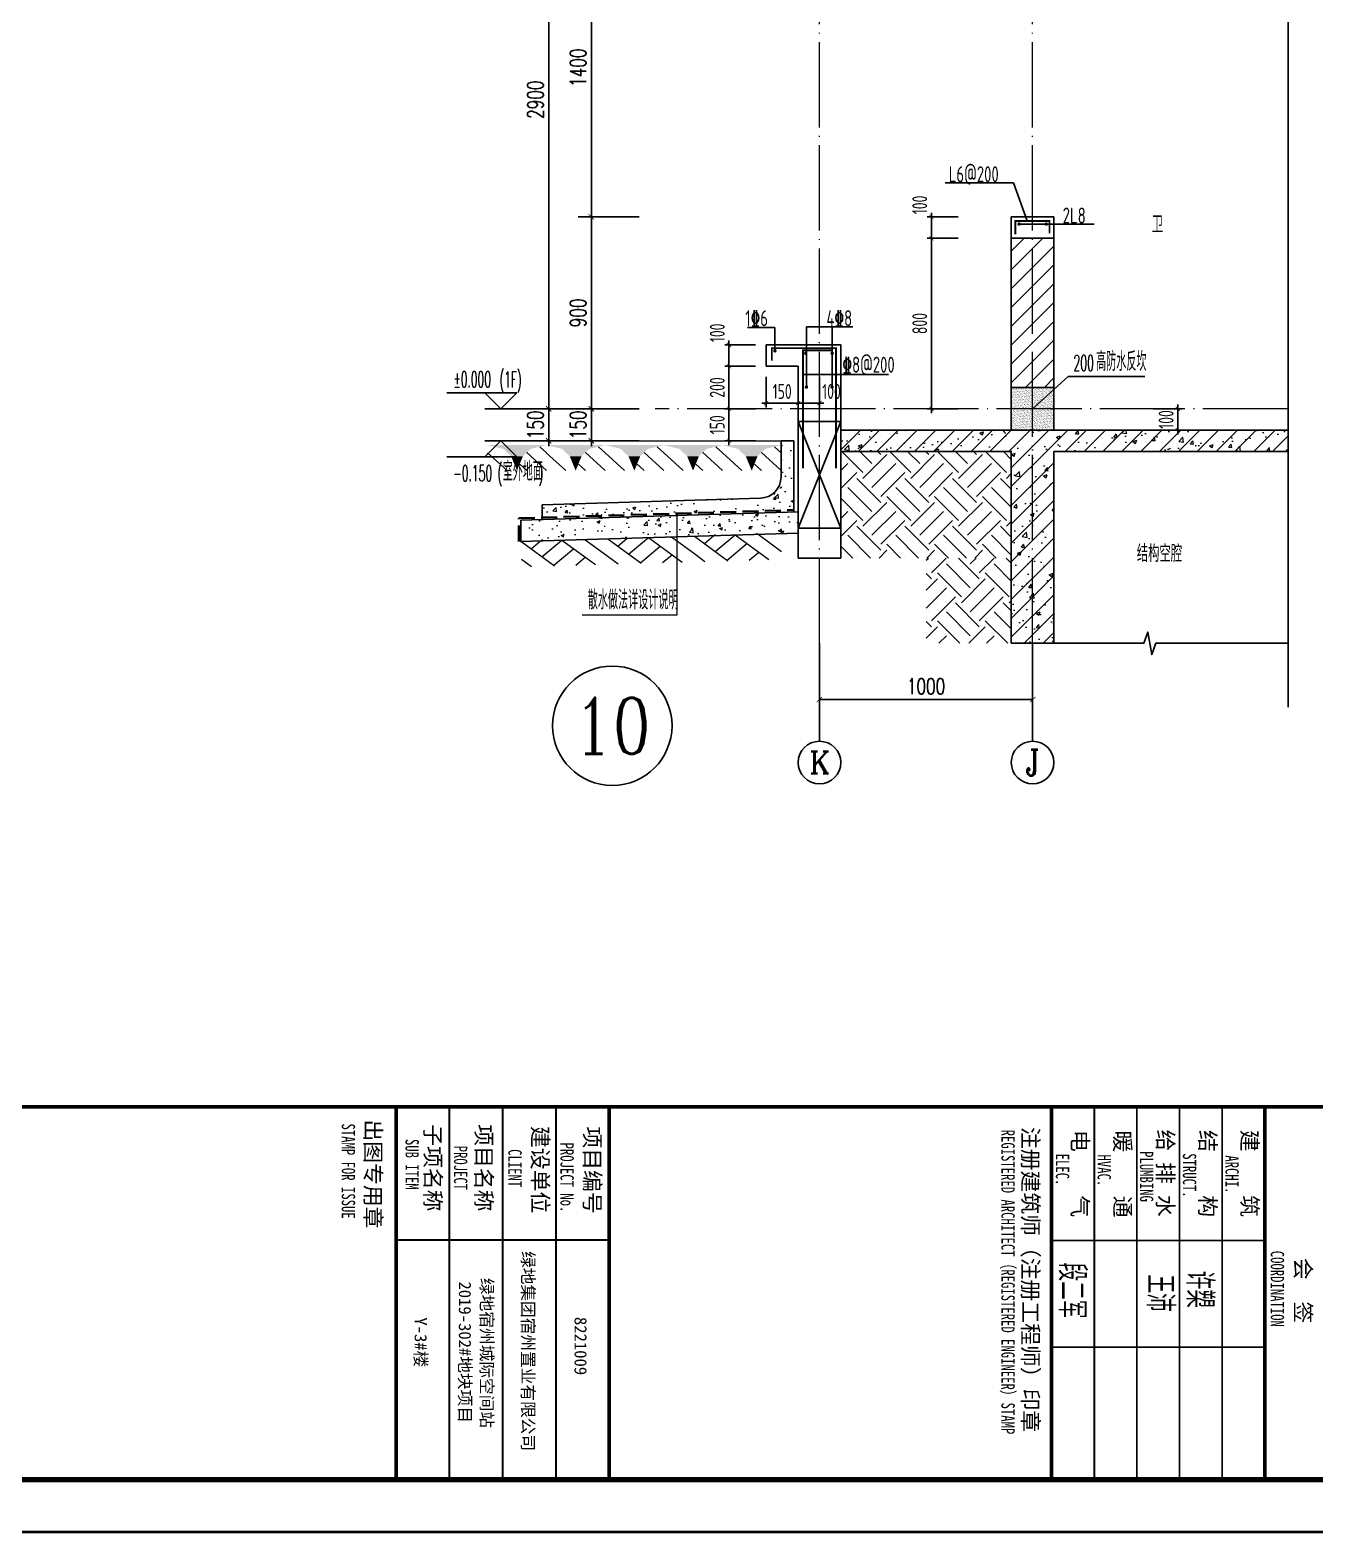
# Model space of a CAD drawing. Extents: x -668857 to 143095, y -247466 to 228182.
# Drawn here: x 88043 to 94071, y 147310 to 154360 of the extents above; entities that cross this region are included whole.
import ezdxf
from ezdxf.enums import TextEntityAlignment as Align

# ---------------------------------------------------------------- set-up
doc = ezdxf.new("R2010")
doc.units = 0
doc.header["$LTSCALE"] = 1000
doc.linetypes.add('DASH', pattern=[0.35, 0.25, -0.1])
doc.linetypes.add('DOTE', pattern=[2.42, 2, -0.2, 0.02, -0.2])
doc.layers.get('0').update_dxf_attribs({"linetype": 'CONTINUOUS'})
doc.layers.get('DEFPOINTS').update_dxf_attribs({"linetype": 'CONTINUOUS'})
for name, color, linetype in [('A-AXIS_TEXT', 7, 'CONTINUOUS'), ('AXIS', 3, 'CONTINUOUS'), ('COLUMN', 4, 'CONTINUOUS'), ('DIM', 2, 'CONTINUOUS'), ('DIM_ELEV', 3, 'CONTINUOUS'), ('DIM_IDEN', 67, 'CONTINUOUS'), ('DIM_SYMB', 3, 'CONTINUOUS'), ('PUB_DIM', 3, 'CONTINUOUS'), ('PUB_TEXT', 2, 'CONTINUOUS'), ('REIN', 6, 'CONTINUOUS'), ('S-大样-砼线', 7, 'CONTINUOUS'), ('S-引出线', 40, 'CONTINUOUS'), ('TEXT', 2, 'CONTINUOUS'), ('WALL', 5, 'CONTINUOUS'), ('yichutu', 7, 'CONTINUOUS'), ('图签文字', 4, 'CONTINUOUS'), ('立面-看线', 251, 'CONTINUOUS')]:
    doc.layers.add(name, color=color, linetype=linetype)
for name, color, linetype, lineweight in [('AXIS_TEXT', 7, 'CONTINUOUS', 20), ('DOTE', 19, 'DOTE', 9), ('PUB_HATCH', 8, 'CONTINUOUS', 9), ('图框', 9, 'CONTINUOUS', 18), ('图签', 147, 'CONTINUOUS', 18), ('填充', 251, 'CONTINUOUS', 5), ('平面-排水沟', 86, 'CONTINUOUS', 15), ('立面-中轮廓线', 30, 'CONTINUOUS', 35), ('粉刷', 251, 'CONTINUOUS', 9)]:
    doc.layers.add(name, color=color, linetype=linetype, lineweight=lineweight)
doc.styles.add('_TCH_AXIS', font='COMPLEX', dxfattribs={"bigfont": 'GBCBIG'})
doc.styles.add('_TCH_DIM', font='SIMPLEX.shx', dxfattribs={"width": 0.7, "bigfont": 'GBCBIG.shx'})
doc.styles.add('_TCH_DIM_T3', font='SIMPLEX', dxfattribs={"width": 0.705882, "bigfont": 'GBCBIG'})
doc.styles.add('COMPLEX', font='COMPLEX')
doc.styles.add('DIM_FONT_T3', font='SIMPLEX', dxfattribs={"width": 0.705882, "bigfont": 'GBCBIG'})
doc.styles.add('TSSD_DIMENSION', font='Tssdeng.shx', dxfattribs={"width": 0.7, "bigfont": 'tssdchn.shx'})
doc.styles.add('TSSD_REIN', font='tssdeng.shx', dxfattribs={"width": 0.7, "height": 300, "bigfont": 'tssdchn.shx'})
doc.styles.add('w', font='tssdeng.shx', dxfattribs={"width": 0.8, "bigfont": 'tssdchn.shx'})
doc.styles.add('宋体', font='', dxfattribs={"height": 50})
doc.styles.add('建筑图签-1', font='simhei.ttf', dxfattribs={"width": 0.7})
doc.styles.add('建筑图签-2', font='TXT.shx', dxfattribs={"width": 0.5, "bigfont": 'HZTXT.shx'})
doc.styles.get('宋体').set_extended_font_data('SimSun')
doc.dimstyles.new('_TCH_ARCH&&25', dxfattribs={"dimtxt": 74.375, "dimasz": 25, "dimexe": 62.5, "dimexo": 75, "dimgap": 25, "dimtad": 1, "dimdec": 0, "dimzin": 0, "dimdsep": 46, "dimtxsty": '_TCH_DIM_T3', "dimblk": 'ARCHTICK', "dimcen": 0.09, "dimclrt": 7, "dimazin": 0, "dimtfac": 1, "dimtdec": 0, "dimtix": 1, "dimtmove": 2, "dimatfit": 3, "dimldrblk": 'ARCHTICK', "dimfxl": 0, "dimtolj": 1, "dimtzin": 0, "dimarcsym": 0})
doc.dimstyles.new('TSSD_20_20', dxfattribs={"dimtxt": 60, "dimasz": 20, "dimexe": 20, "dimexo": 50, "dimgap": 20, "dimtad": 1, "dimdec": 0, "dimzin": 0, "dimdsep": 46, "dimtxsty": 'TSSD_DIMENSION', "dimblk": 'ARCHTICK', "dimblk1": 'ARCHTICK', "dimblk2": 'ARCHTICK', "dimcen": 0, "dimdle": 20, "dimclrt": 7, "dimadec": 0, "dimazin": 0, "dimtfac": 1, "dimtdec": 0, "dimtix": 1, "dimtmove": 2, "dimatfit": 3, "dimfxl": 0, "dimtolj": 1, "dimtzin": 0, "dimarcsym": 0})
pattern_1 = [(50, (28072.99, 249033.25), (143.452037, -12.550427), [15, -165]), (355, (28072.99, 249033.25), (-27.750267, 150.438427), [12, -132]), (100.4514, (28084.94, 249032.2), (115.701876, 137.88791), [12.74804, -140.22842]), (46.1842, (28072.99, 249073.25), (213.44821, -33.1038), [22.5, -247.5]), (96.6356, (28090.77, 249070.5), (186.93254, 194.82357), [19.12206, -210.3426]), (351.1842, (28072.99, 249073.25), (186.93239, 194.82372), [18, -198]), (21, (28092.99, 249063.25), (119.38141, -80.52378), [15, -165]), (326, (28092.99, 249063.25), (48.663066, 145.03001), [12, -132]), (71.4514, (28102.93, 249056.54), (168.044526, 64.5061), [12.74804, -140.22842]), (37.5, (28072.986, 249033.25), (2.431971, 66.578771), [0, -130.4, 0, -134, 0, -132.5]), (7.5, (28072.986, 249033.25), (52.613907, 78.882342), [0, -76.4, 0, -127.4, 0, -50.5]), (327.5, (28028.386, 249033.25), (106.764487, -4.510974), [0, -50, 0, -156, 0, -207]), (317.5, (28008.39, 249033.25), (116.637234, 20.020996), [0, -65, 0, -103.6, 0, -147])]
pattern_2 = [(45, (-956095.346, 321026.26), (-44.194174, 44.194174), []), (50, (-956095.35, 321026.26), (179.315046, -15.688034), [18.75, -206.25]), (355, (-956095.35, 321026.26), (-34.687833, 188.048033), [15, -165]), (100.4514, (-956080.4, 321024.95), (144.627345, 172.359886), [15.935047, -175.285528]), (46.1842, (-956095.35, 321076.26), (266.81026, -41.379754), [28.125, -309.375]), (96.6356, (-956073.1, 321072.8), (233.665676, 243.52947), [23.90257, -262.92825]), (351.1842, (-956095.35, 321076.26), (233.665486, 243.52965), [22.5, -247.5]), (21, (-956070.35, 321063.76), (149.226763, -100.654723), [18.75, -206.25]), (326, (-956070.35, 321063.76), (60.828833, 181.28751), [15, -165]), (71.4514, (-956057.91, 321055.37), (210.055657, 80.632624), [15.935047, -175.285528]), (37.5, (-956095.346, 321026.26), (3.039964, 83.2234635), [0, -163, 0, -167.5, 0, -165.625]), (7.5, (-956095.35, 321026.26), (65.767384, 98.602928), [0, -95.5, 0, -159.25, 0, -63.125]), (327.5, (-956151.096, 321026.26), (133.455609, -5.638718), [0, -62.5, 0, -195, 0, -258.75]), (317.5, (-956176.1, 321026.26), (145.796542, 25.026246), [0, -81.25, 0, -129.5, 0, -183.75])]

# ---------------------------------------------------------------- blocks, each defined once
blk = doc.blocks.new('GFDDDDRG')
at = {"layer": '图框'}
blk.add_lwpolyline([(923310, -107437), (923310, -159999), (893610, -159999), (893610, -107437)], close=True, dxfattribs=at)
blk.add_lwpolyline([(923310, -107437), (923310, -159999), (893610, -159999), (893610, -107437)], close=True, dxfattribs=at)
at = {"layer": '图框', "const_width": 50}
blk.add_lwpolyline([(894110, -159499), (922810, -159499), (922810, -108687), (894110, -108687)], close=True, dxfattribs=at)
at = {"layer": '图框'}
for points, const_width in [([(894110, -156002), (922810, -156002)], 35), ([(909660, -159502), (909660, -156002)], 35), ([(910160, -156002), (910160, -159502)], 17.5), ([(910660, -156002), (910660, -159502)], 17.5), ([(911160, -156002), (911160, -159502)], 17.5), ([(911660, -156002), (911660, -159502)], 35), ([(911660, -156002), (911660, -159502)], 35), ([(915810, -156006), (915810, -159506)], 35), ([(916210, -156006), (916210, -159506)], 17.5), ([(916610, -156006), (916610, -159506)], 17.5), ([(917010, -156006), (917010, -159506)], 17.5), ([(917410, -156006), (917410, -159506)], 17.5), ([(917810, -156006), (917810, -159506)], 35), ([(917810, -156006), (917810, -159506)], 35), ([(909660, -157252), (911660, -157252)], 17.5), ([(917810, -157256), (915810, -157256)], 17.5), ([(917810, -158256), (915810, -158256)], 17.5)]:
    blk.add_lwpolyline(points, dxfattribs=dict(at, const_width=const_width))
at = {"layer": '图框', "style": '建筑图签-1', "width": 0.7}
for s, p in [('STAMP FOR ISSUE', (909150, -156158)), ('REGISTERED ARCHITECT（REGISTERED ENGINEER）STAMP', (915339, -156216)), ('SUB ITEM', (909748, -156303)), ('PROJECT No.', (911202, -156337, -899)), ('PROJECT', (910203, -156366)), ('CLIENT', (910713, -156399)), ('ELEC.', (915850, -156441)), ('HVAC.', (916242, -156449)), ('PLUMBING', (916639, -156417)), ('STRUCT.', (917042, -156437)), ('ARCHI.', (917441, -156457)), ('COORDINATION', (917866, -157352))]:
    blk.add_text(s, height=125, rotation=270, dxfattribs=at).set_placement(p)
at = {"layer": '图签', "color": 2, "style": '宋体'}
for s, height, p in [('绿地集团宿州置业有限公司', 114.67, (910841, -157355)), ('绿地宿州城际空间站', 114.7, (910454, -157607)), ('2019-302#地块项目', 114.67, (910249, -157640)), ('Y-3#楼', 114.7, (909834, -157977)), ('8221009', 114.7, (911334, -157973))]:
    blk.add_text(s, height=height, rotation=270, dxfattribs=at).set_placement(p)
at = {"layer": '图签文字', "color": 7, "style": '建筑图签-1'}
for s, p in [('出图专用章', (909369, -156120)), ('子项名称', (909930, -156165)), ('项目名称', (910408, -156165)), ('建设单位', (910937, -156182)), ('项目编号', (911426, -156186)), ('注册建筑师（注册工程师）印章', (915537, -156190)), ('给 排 水', (916802, -156214)), ('结    构', (917199, -156219)), ('建    筑', (917593, -156217)), ('电    气', (916001, -156219)), ('暖    通', (916401, -156224)), ('会  签', (918094, -157419))]:
    blk.add_text(s, height=150, rotation=270, dxfattribs=at).set_placement(p)
at = {"layer": '图签文字', "color": 1, "style": '建筑图签-2', "width": 0.7}
for s, p in [('段二军', (915876, -157462)), ('王沛', (916703, -157575)), ('许槊', (917074, -157539))]:
    blk.add_text(s, height=250, rotation=270, dxfattribs=at).set_placement(p)
blk = doc.blocks.new('yct-1051-594-26275-14850-25-1002.0')
at = {"layer": 'yichutu', "color": 7}
blk.add_lwpolyline([(0, 0), (0, 14850), (26275, 14850), (26275, 0)], close=True, dxfattribs=at)
blk = doc.blocks.new('$LINEPAT$素土夯实')
at = {"color": 0}
for p, q in [((0, -210), (210, 0)), ((120, -300), (420, 0)), ((420, 0), (608, -188)), ((495, -300), (795, 0)), ((615, 0), (705, -90)), ((315, -105), (502, -293)), ((210, -210), (300, -300)), ((705, -300), (795, -210))]:
    blk.add_line(p, q, dxfattribs=at)
blk = doc.blocks.new('$LinePat$自然土壤')
at = {"color": 0}
for p, q in [((0, -90), (71, -19)), ((0, -300), (211, -89)), ((420, -300), (630, -90)), ((210, -300), (286, -224))]:
    blk.add_line(p, q, dxfattribs=at)
for points in [[(0, 0), (630, 0), (168, -45), (462, -45)], [(168, -45), (462, -45), (252, -132), (378, -132)], [(252, -132), (378, -132), (315, -300)]]:
    blk.add_solid(points, dxfattribs=at)
blk = doc.blocks.new('sanshui')
at = {"layer": '粉刷'}
h = blk.add_hatch(dxfattribs=at)
h.set_pattern_fill('混凝土', color=256, scale=20)
h.set_pattern_definition(pattern_1)
edge = h.paths.add_edge_path()
edge.add_line((346317.8, 427329.6), (346257.8, 427329.6))
edge.add_line((346257.8, 427329.6), (346257.8, 427160.3))
edge.add_arc((346157.8, 427160.3), 100, 271.71836, 360, ccw=False)
edge.add_line((346160.8, 427060.3), (345137.8, 427029.6))
edge.add_line((345137.8, 427029.6), (345137.8, 426969.6))
edge.add_line((345137.8, 426969.6), (346317.8, 427005))
edge.add_line((346317.8, 427005), (346317.8, 427329.6))
h = blk.add_hatch(dxfattribs=at)
h.set_pattern_fill('混凝土', color=256, scale=20)
h.set_pattern_definition(pattern_1)
h.paths.add_polyline_path([(346337.8, 426895.6), (346337.8, 426995.6), (345037.8, 426956.6), (345037.8, 426856.6)])
at = {"layer": 'COLUMN'}
for p, q in [((346257.8, 427329.6), (346317.8, 427329.6)), ((346257.8, 427160.3), (346257.8, 427329.6)), ((346317.8, 426995), (346317.8, 427329.6)), ((346160.8, 427060.3), (345137.8, 427029.6)), ((345137.8, 426959.6), (345137.8, 427029.6)), ((346338.1, 426995.6), (345037.8, 426956.6)), ((345037.8, 426856.6), (345037.8, 426956.6)), ((346338.1, 426895.6), (345037.8, 426856.6))]:
    blk.add_line(p, q, dxfattribs=at)
blk.add_arc((346157.8, 427160.3), 100, 271.71836, 0, dxfattribs=at)
at = {"layer": '立面-中轮廓线', "linetype": 'DASH', "ltscale": 0.3}
blk.add_lwpolyline([(345027.8, 426856.6), (345027.8, 426966.3), (346317.8, 427005)], dxfattribs=at)
at = {"layer": '粉刷'}
blk.add_line((344881.5, 427329.6), (346257.8, 427329.6), dxfattribs=at)
at = {"layer": '粉刷', "yscale": 0.4, "zscale": 0.4}
for name, p, xscale, rotation in [('$LinePat$自然土壤', (345156.8, 427309.6), -0.4369306507241237, 359.9999999999903), ('$LinePat$自然土壤', (345432, 427309.6), -0.4369306507241237, 359.9999999999903), ('$LinePat$自然土壤', (345707.3, 427309.6), -0.4369306507241237, 359.9999999999903), ('$LinePat$自然土壤', (345982.6, 427309.6), -0.4369306507241237, 359.9999999999903), ('$LinePat$自然土壤', (346257.8, 427309.6), -0.4369306507241237, 359.9999999999903), ('$LINEPAT$素土夯实', (345851.2, 426881), -0.5117605352322558, 1.718358001643932), ('$LINEPAT$素土夯实', (346257.8, 426893.2), -0.5117605352322558, 1.718358001643932), ('$LINEPAT$素土夯实', (345444.5, 426868.8), -0.5117605352322558, 1.718358001643932)]:
    blk.add_blockref(name, p, dxfattribs=dict(at, xscale=xscale, rotation=rotation))
blk = doc.blocks.new('_ArchTick')
at = {"color": 0, "linetype": 'ByBlock', "const_width": 0.15}
blk.add_lwpolyline([(-0.5, -0.5), (0.5, 0.5)], dxfattribs=at)
blk = doc.blocks.new('*D2515')
at = {"layer": 'DEFPOINTS', "color": 0}
for p in [(91496.3, 152783.2), (91646.3, 152783.2), (91646.3, 152609.5)]:
    blk.add_point(p, dxfattribs=at)
at = {"layer": 'DIM', "color": 0, "lineweight": -2}
for p, q in [((91496.3, 152733.2), (91496.3, 152589.5)), ((91646.3, 152733.2), (91646.3, 152589.5)), ((91476.3, 152609.5), (91666.3, 152609.5))]:
    blk.add_line(p, q, dxfattribs=at)
at = {"layer": 'DIM', "color": 0, "lineweight": -2, "xscale": 20, "yscale": 20, "zscale": 20, "rotation": 180}
blk.add_blockref('_ArchTick', (91496.3, 152609.5), dxfattribs=at)
at = {"layer": 'DIM', "color": 0, "lineweight": -2, "xscale": 20, "yscale": 20, "zscale": 20}
blk.add_blockref('_ArchTick', (91646.3, 152609.5), dxfattribs=at)
at = {"layer": 'DIM', "color": 7, "insert": (91571.3, 152664.5), "char_height": 70, "attachment_point": 5, "style": 'TSSD_DIMENSION'}
blk.add_mtext('\\A1;150', dxfattribs=at)
blk = doc.blocks.new('*D2516')
at = {"layer": 'DEFPOINTS', "color": 0}
for p in [(91646.3, 152783.2), (91746.3, 152783.2), (91746.3, 152609.5)]:
    blk.add_point(p, dxfattribs=at)
at = {"layer": 'DIM', "color": 0, "lineweight": -2}
for p, q in [((91646.3, 152733.2), (91646.3, 152589.5)), ((91746.3, 152733.2), (91746.3, 152589.5)), ((91626.3, 152609.5), (91766.3, 152609.5))]:
    blk.add_line(p, q, dxfattribs=at)
at = {"layer": 'DIM', "color": 0, "lineweight": -2, "xscale": 20, "yscale": 20, "zscale": 20, "rotation": 180}
blk.add_blockref('_ArchTick', (91646.3, 152609.5), dxfattribs=at)
at = {"layer": 'DIM', "color": 0, "lineweight": -2, "xscale": 20, "yscale": 20, "zscale": 20}
blk.add_blockref('_ArchTick', (91746.3, 152609.5), dxfattribs=at)
at = {"layer": 'DIM', "color": 7, "insert": (91802.7, 152664.5), "char_height": 70, "attachment_point": 5, "style": 'TSSD_DIMENSION'}
blk.add_mtext('\\A1;100', dxfattribs=at)
blk = doc.blocks.new('*D2517')
at = {"layer": 'DEFPOINTS', "color": 0}
for p in [(93261.5, 152583.2), (93427.4, 152583.2), (93261.5, 152483.2)]:
    blk.add_point(p, dxfattribs=at)
at = {"layer": 'DIM', "color": 0, "lineweight": -2}
for p, q in [((93311.5, 152583.2), (93447.4, 152583.2)), ((93427.4, 152583.2), (93427.4, 152603.2)), ((93427.4, 152483.2), (93427.4, 152583.2)), ((93311.5, 152483.2), (93447.4, 152483.2)), ((93427.4, 152483.2), (93427.4, 152463.2))]:
    blk.add_line(p, q, dxfattribs=at)
at = {"layer": 'DIM', "color": 0, "lineweight": -2, "xscale": 20, "yscale": 20, "zscale": 20}
for p, rotation in [((93427.4, 152583.2), 270), ((93427.4, 152483.2), 90)]:
    blk.add_blockref('_ArchTick', p, dxfattribs=dict(at, rotation=rotation))
at = {"layer": 'DIM', "color": 7, "insert": (93372.4, 152533.2), "char_height": 70, "attachment_point": 5, "rotation": 90, "style": 'TSSD_DIMENSION'}
blk.add_mtext('\\A1;100', dxfattribs=at)
blk = doc.blocks.new('*D2518')
at = {"layer": 'DEFPOINTS', "color": 0}
for p in [(91321.7, 152883.2), (91496.3, 152883.2), (91496.3, 152783.2)]:
    blk.add_point(p, dxfattribs=at)
at = {"layer": 'DIM', "color": 0, "lineweight": -2}
for p, q in [((91446.3, 152883.2), (91301.7, 152883.2)), ((91321.7, 152763.2), (91321.7, 152903.2)), ((91446.3, 152783.2), (91301.7, 152783.2))]:
    blk.add_line(p, q, dxfattribs=at)
at = {"layer": 'DIM', "color": 0, "lineweight": -2, "xscale": 20, "yscale": 20, "zscale": 20}
for p, rotation in [((91321.7, 152883.2), 90), ((91321.7, 152783.2), 270)]:
    blk.add_blockref('_ArchTick', p, dxfattribs=dict(at, rotation=rotation))
at = {"layer": 'DIM', "color": 7, "insert": (91266.7, 152939.7), "char_height": 70, "attachment_point": 5, "rotation": 90, "style": 'TSSD_DIMENSION'}
blk.add_mtext('\\A1;100', dxfattribs=at)
blk = doc.blocks.new('*D2519')
at = {"layer": 'DEFPOINTS', "color": 0}
for p in [(91321.7, 152783.2), (91496.3, 152783.2), (91496.3, 152583.2)]:
    blk.add_point(p, dxfattribs=at)
at = {"layer": 'DIM', "color": 0, "lineweight": -2}
for p, q in [((91446.3, 152783.2), (91301.7, 152783.2)), ((91321.7, 152563.2), (91321.7, 152803.2)), ((91446.3, 152583.2), (91301.7, 152583.2))]:
    blk.add_line(p, q, dxfattribs=at)
at = {"layer": 'DIM', "color": 0, "lineweight": -2, "xscale": 20, "yscale": 20, "zscale": 20}
for p, rotation in [((91321.7, 152783.2), 90), ((91321.7, 152583.2), 270)]:
    blk.add_blockref('_ArchTick', p, dxfattribs=dict(at, rotation=rotation))
at = {"layer": 'DIM', "color": 7, "insert": (91266.7, 152683.2), "char_height": 70, "attachment_point": 5, "rotation": 90, "style": 'TSSD_DIMENSION'}
blk.add_mtext('\\A1;200', dxfattribs=at)
blk = doc.blocks.new('*D2520')
at = {"layer": 'DEFPOINTS', "color": 0}
for p in [(91321.7, 152583.2), (91496.3, 152583.2), (91496.3, 152433.2)]:
    blk.add_point(p, dxfattribs=at)
at = {"layer": 'DIM', "color": 0, "lineweight": -2}
for p, q in [((91446.3, 152583.2), (91301.7, 152583.2)), ((91321.7, 152413.2), (91321.7, 152603.2)), ((91446.3, 152433.2), (91301.7, 152433.2))]:
    blk.add_line(p, q, dxfattribs=at)
at = {"layer": 'DIM', "color": 0, "lineweight": -2, "xscale": 20, "yscale": 20, "zscale": 20}
for p, rotation in [((91321.7, 152583.2), 90), ((91321.7, 152433.2), 270)]:
    blk.add_blockref('_ArchTick', p, dxfattribs=dict(at, rotation=rotation))
at = {"layer": 'DIM', "color": 7, "insert": (91266.7, 152508.2), "char_height": 70, "attachment_point": 5, "rotation": 90, "style": 'TSSD_DIMENSION'}
blk.add_mtext('\\A1;150', dxfattribs=at)
blk = doc.blocks.new('*D2531')
at = {"layer": 'AXIS', "color": 0, "lineweight": -2}
for p, q in [((91746.3, 151408.2), (91746.3, 151156.7)), ((92746.3, 151408.2), (92746.3, 151156.7)), ((91746.3, 151219.2), (92746.3, 151219.2))]:
    blk.add_line(p, q, dxfattribs=at)
at = {"layer": 'DEFPOINTS', "color": 0}
for p in [(91746.3, 151483.2), (92746.3, 151483.2), (92746.3, 151219.2)]:
    blk.add_point(p, dxfattribs=at)
at = {"layer": 'AXIS', "color": 0, "lineweight": -2, "xscale": 25, "yscale": 25, "zscale": 25, "rotation": 180}
blk.add_blockref('_ArchTick', (91746.3, 151219.2), dxfattribs=at)
at = {"layer": 'AXIS', "color": 0, "lineweight": -2, "xscale": 25, "yscale": 25, "zscale": 25}
blk.add_blockref('_ArchTick', (92746.3, 151219.2), dxfattribs=at)
at = {"layer": 'AXIS', "color": 7, "insert": (92246.3, 151281.4), "char_height": 74.38, "attachment_point": 5, "style": '_TCH_DIM_T3'}
blk.add_mtext('\\A1;1000', dxfattribs=at)
blk = doc.blocks.new('*D2544')
at = {"layer": 'DEFPOINTS', "color": 0}
for p in [(90676.1, 152583.2), (90976.1, 152583.2), (90976.1, 152432.8)]:
    blk.add_point(p, dxfattribs=at)
at = {"layer": 'PUB_DIM', "color": 0, "lineweight": -2}
for p, q in [((90901.1, 152583.2), (90613.6, 152583.2)), ((90676.1, 152583.2), (90676.1, 152608.2)), ((90676.1, 152432.8), (90676.1, 152583.2)), ((90901.1, 152432.8), (90613.6, 152432.8)), ((90676.1, 152432.8), (90676.1, 152407.8))]:
    blk.add_line(p, q, dxfattribs=at)
at = {"layer": 'PUB_DIM', "color": 0, "lineweight": -2, "xscale": 25, "yscale": 25, "zscale": 25}
for p, rotation in [((90676.1, 152583.2), 270), ((90676.1, 152432.8), 90)]:
    blk.add_blockref('_ArchTick', p, dxfattribs=dict(at, rotation=rotation))
at = {"layer": 'PUB_DIM', "color": 7, "insert": (90613.9, 152508), "char_height": 74.38, "attachment_point": 5, "rotation": 90, "style": '_TCH_DIM_T3'}
blk.add_mtext('\\A1;150', dxfattribs=at)
blk = doc.blocks.new('*D2545')
at = {"layer": 'DEFPOINTS', "color": 0}
for p in [(90676.1, 153483.2), (90976.1, 153483.2), (90976.1, 152583.2)]:
    blk.add_point(p, dxfattribs=at)
at = {"layer": 'PUB_DIM', "color": 0, "lineweight": -2}
for p, q in [((90901.1, 153483.2), (90613.6, 153483.2)), ((90676.1, 152583.2), (90676.1, 153483.2)), ((90901.1, 152583.2), (90613.6, 152583.2))]:
    blk.add_line(p, q, dxfattribs=at)
at = {"layer": 'PUB_DIM', "color": 0, "lineweight": -2, "xscale": 25, "yscale": 25, "zscale": 25}
for p, rotation in [((90676.1, 153483.2), 90), ((90676.1, 152583.2), 270)]:
    blk.add_blockref('_ArchTick', p, dxfattribs=dict(at, rotation=rotation))
at = {"layer": 'PUB_DIM', "color": 7, "insert": (90613.9, 153033.2), "char_height": 74.38, "attachment_point": 5, "rotation": 90, "style": '_TCH_DIM_T3'}
blk.add_mtext('\\A1;900', dxfattribs=at)
blk = doc.blocks.new('*D2546')
at = {"layer": 'DEFPOINTS', "color": 0}
for p in [(90676.1, 154883.2), (90976.1, 154883.2), (90976.1, 153483.2)]:
    blk.add_point(p, dxfattribs=at)
at = {"layer": 'PUB_DIM', "color": 0, "lineweight": -2}
for p, q in [((90901.1, 154883.2), (90613.6, 154883.2)), ((90676.1, 153483.2), (90676.1, 154883.2)), ((90901.1, 153483.2), (90613.6, 153483.2))]:
    blk.add_line(p, q, dxfattribs=at)
at = {"layer": 'PUB_DIM', "color": 0, "lineweight": -2, "xscale": 25, "yscale": 25, "zscale": 25}
for p, rotation in [((90676.1, 154883.2), 90), ((90676.1, 153483.2), 270)]:
    blk.add_blockref('_ArchTick', p, dxfattribs=dict(at, rotation=rotation))
at = {"layer": 'PUB_DIM', "color": 7, "insert": (90613.9, 154183.2), "char_height": 74.38, "attachment_point": 5, "rotation": 90, "style": '_TCH_DIM_T3'}
blk.add_mtext('\\A1;1400', dxfattribs=at)
blk = doc.blocks.new('*D2561')
at = {"layer": 'DEFPOINTS', "color": 0}
for p in [(90476.1, 152583.2), (90976.1, 152583.2), (90976.1, 152432.8)]:
    blk.add_point(p, dxfattribs=at)
at = {"layer": 'PUB_DIM', "color": 0, "lineweight": -2}
for p, q in [((90901.1, 152583.2), (90413.6, 152583.2)), ((90476.1, 152583.2), (90476.1, 152608.2)), ((90476.1, 152432.8), (90476.1, 152583.2)), ((90901.1, 152432.8), (90413.6, 152432.8)), ((90476.1, 152432.8), (90476.1, 152407.8))]:
    blk.add_line(p, q, dxfattribs=at)
at = {"layer": 'PUB_DIM', "color": 0, "lineweight": -2, "xscale": 25, "yscale": 25, "zscale": 25}
for p, rotation in [((90476.1, 152583.2), 270), ((90476.1, 152432.8), 90)]:
    blk.add_blockref('_ArchTick', p, dxfattribs=dict(at, rotation=rotation))
at = {"layer": 'PUB_DIM', "color": 7, "insert": (90413.9, 152508), "char_height": 74.38, "attachment_point": 5, "rotation": 90, "style": '_TCH_DIM_T3'}
blk.add_mtext('\\A1;150', dxfattribs=at)
blk = doc.blocks.new('*D2562')
at = {"layer": 'DEFPOINTS', "color": 0}
for p in [(90476.1, 155483.2), (90976.1, 155483.2), (90976.1, 152583.2)]:
    blk.add_point(p, dxfattribs=at)
at = {"layer": 'PUB_DIM', "color": 0, "lineweight": -2}
for p, q in [((90901.1, 155483.2), (90413.6, 155483.2)), ((90476.1, 152583.2), (90476.1, 155483.2)), ((90901.1, 152583.2), (90413.6, 152583.2))]:
    blk.add_line(p, q, dxfattribs=at)
at = {"layer": 'PUB_DIM', "color": 0, "lineweight": -2, "xscale": 25, "yscale": 25, "zscale": 25}
for p, rotation in [((90476.1, 155483.2), 90), ((90476.1, 152583.2), 270)]:
    blk.add_blockref('_ArchTick', p, dxfattribs=dict(at, rotation=rotation))
at = {"layer": 'PUB_DIM', "color": 7, "insert": (90413.9, 154033.2), "char_height": 74.38, "attachment_point": 5, "rotation": 90, "style": '_TCH_DIM_T3'}
blk.add_mtext('\\A1;2900', dxfattribs=at)
blk = doc.blocks.new('_AXISO')
blk.add_circle((0, 0), 0.5)
at = {"layer": 'A-AXIS_TEXT', "style": 'COMPLEX', "width": 1.041667}
blk.add_attdef('A', text='', height=0.56, dxfattribs=at).set_placement((-0.25, -0.28), (0.25, -0.28), align=Align.FIT)
blk = doc.blocks.new('20210809.02282059')
at = {"layer": 'REIN', "const_width": 9}
blk.add_lwpolyline([(87484.2, 66580.9), (87484.2, 66644.7), (87644.1, 66644.7), (87644.1, 66586.8)], dxfattribs=at)
at = {"layer": 'REIN', "const_width": 8}
for points in [[(87497.7, 66629.7, 1), (87505.7, 66629.7, 1)], [(87625.1, 66629.7, 1), (87633.1, 66629.7, 1)]]:
    blk.add_lwpolyline(points, format="xyb", close=True, dxfattribs=at)
at = {"layer": 'S-引出线'}
for p, q in [((87474.6, 66823.8), (87154.5, 66823.8)), ((87538.8, 66644.7), (87474.6, 66823.8)), ((87501.7, 66629.7), (87853.3, 66629.7))]:
    blk.add_line(p, q, dxfattribs=at)
at = {"layer": 'TEXT', "style": 'w', "width": 0.7}
for s, p in [('L6@200', (87171.5, 66825.9)), ('2L8', (87706.2, 66632.1))]:
    blk.add_text(s, height=75, rotation=0, dxfattribs=at).set_placement(p)
blk = doc.blocks.new('20210809.03324977')
at = {"layer": 'REIN', "const_width": 9}
for points in [[(87270.7, 67392.1), (87270.7, 67450.3), (87571.9, 67450.3), (87571.9, 66887.1)], [(87558.2, 67440), (87416.6, 67440), (87416.6, 66887.1)]]:
    blk.add_lwpolyline(points, dxfattribs=at)
at = {"layer": 'REIN', "const_width": 8}
for points in [[(87281.2, 67438, 1), (87289.2, 67438, 1)], [(87425.9, 67426.1, 1), (87433.9, 67426.1, 1)], [(87549.7, 67426.1, 1), (87557.7, 67426.1, 1)], [(87429.2, 67267.8, 1), (87437.2, 67267.8, 1)], [(87549.7, 67267.8, 1), (87557.7, 67267.8, 1)]]:
    blk.add_lwpolyline(points, format="xyb", close=True, dxfattribs=at)
at = {"layer": 'S-大样-砼线'}
for p, q in [((87394.3, 67105.9), (87594.3, 66605.9)), ((87594.3, 67105.9), (87394.3, 66605.9))]:
    blk.add_line(p, q, dxfattribs=at)
blk.add_lwpolyline([(87594.3, 67105.9), (87394.3, 67105.9), (87394.3, 66605.9), (87594.3, 66605.9)], close=True, dxfattribs=at)
at = {"layer": 'S-引出线'}
for p, q in [((87285.2, 67547.7), (87157.3, 67547.7)), ((87285.2, 67438), (87285.2, 67547.7)), ((87433.2, 67267.8), (87433.2, 67550.6)), ((87433.2, 67550.6), (87651, 67550.6)), ((87553.7, 67267.8), (87553.7, 67550.6)), ((87416.6, 67326.2), (87817.3, 67326.2))]:
    blk.add_line(p, q, dxfattribs=at)
at = {"layer": 'TEXT', "style": 'TSSD_REIN', "width": 0.7}
for s, p in [('1%%1326', (87146.4, 67553.4)), ('4%%1328', (87527.1, 67553.4)), ('%%1328@200', (87602.1, 67335.3))]:
    blk.add_text(s, height=75, rotation=0, dxfattribs=at).set_placement(p)
blk = doc.blocks.new('*D3128')
at = {"layer": 'DEFPOINTS', "color": 0}
for p in [(92271.7, 153483.2), (92446.3, 153483.2), (92446.3, 153383.2)]:
    blk.add_point(p, dxfattribs=at)
at = {"layer": 'DIM', "color": 0, "lineweight": -2}
for p, q in [((92396.3, 153483.2), (92251.7, 153483.2)), ((92271.7, 153363.2), (92271.7, 153503.2)), ((92396.3, 153383.2), (92251.7, 153383.2))]:
    blk.add_line(p, q, dxfattribs=at)
at = {"layer": 'DIM', "color": 0, "lineweight": -2, "xscale": 20, "yscale": 20, "zscale": 20}
for p, rotation in [((92271.7, 153483.2), 90), ((92271.7, 153383.2), 270)]:
    blk.add_blockref('_ArchTick', p, dxfattribs=dict(at, rotation=rotation))
at = {"layer": 'DIM', "color": 7, "insert": (92216.7, 153539.7), "char_height": 70, "attachment_point": 5, "rotation": 90, "style": 'TSSD_DIMENSION'}
blk.add_mtext('\\A1;100', dxfattribs=at)
blk = doc.blocks.new('*D3137')
at = {"layer": 'DEFPOINTS', "color": 0}
for p in [(92271.7, 153383.2), (92446.3, 153383.2), (92446.3, 152583.2)]:
    blk.add_point(p, dxfattribs=at)
at = {"layer": 'DIM', "color": 0, "lineweight": -2}
for p, q in [((92396.3, 153383.2), (92251.7, 153383.2)), ((92271.7, 152563.2), (92271.7, 153403.2)), ((92396.3, 152583.2), (92251.7, 152583.2))]:
    blk.add_line(p, q, dxfattribs=at)
at = {"layer": 'DIM', "color": 0, "lineweight": -2, "xscale": 20, "yscale": 20, "zscale": 20}
for p, rotation in [((92271.7, 153383.2), 90), ((92271.7, 152583.2), 270)]:
    blk.add_blockref('_ArchTick', p, dxfattribs=dict(at, rotation=rotation))
at = {"layer": 'DIM', "color": 7, "insert": (92216.7, 152983.2), "char_height": 70, "attachment_point": 5, "rotation": 90, "style": 'TSSD_DIMENSION'}
blk.add_mtext('\\A1;800', dxfattribs=at)

msp = doc.modelspace()

# ---------------------------------------------------------------- hatches: boundary and pattern name
at = {"layer": 'PUB_HATCH'}
h = msp.add_hatch(dxfattribs=at)
h.set_pattern_fill('普通砖', color=256, scale=25, style=0)
h.set_pattern_definition([(45, (-956095.346, 321071.136), (-44.1941915, 44.1941915), [])])
h.paths.add_polyline_path([(92846.29, 152683.23), (92846.29, 153383.23), (92646.29, 153383.23), (92646.29, 152683.23)])
h = msp.add_hatch(dxfattribs=at)
h.set_pattern_fill('钢筋混凝土', color=256, scale=25, style=0)
h.set_pattern_definition(pattern_2)
h.paths.add_polyline_path([(92746.29, 152416.56), (92746.29, 152483.23), (91846.29, 152483.23), (91846.29, 152383.23), (92646.28, 152383.23)])
h = msp.add_hatch(dxfattribs=at)
h.set_pattern_fill('钢筋混凝土', color=256, scale=25, style=0)
h.set_pattern_definition(pattern_2)
h.paths.add_polyline_path([(93944.81, 152483.23), (92746.29, 152483.23), (92746.29, 152416.56), (92846.28, 152383.23), (93944.81, 152383.23)])
h = msp.add_hatch(dxfattribs=at)
h.set_pattern_fill('钢筋混凝土', color=256, scale=25, style=0)
h.set_pattern_definition(pattern_2)
h.paths.add_polyline_path([(92846.26, 151483.22), (92846.28, 152383.23), (92746.29, 152416.56), (92646.28, 152383.23), (92646.26, 151483.23)])
at = {"layer": '填充'}
h = msp.add_hatch(dxfattribs=at)
h.set_pattern_fill('EARTH', color=250, scale=50, angle=45, style=0)
h.set_pattern_definition([(45, (-773662.79, 278569.3), (0, 224.506403), [158.75, -158.75]), (45, (-773704.88, 278611.4), (0, 224.506403), [158.75, -158.75]), (45, (-773746.98, 278653.5), (0, 224.506403), [158.75, -158.75]), (135, (-773746.98, 278681.56), (-224.506403, 0), [158.75, -158.75]), (135, (-773704.88, 278723.66), (-224.506403, 0), [158.75, -158.75]), (135, (-773662.79, 278765.75), (-224.506403, 0), [158.75, -158.75])])
h.paths.add_polyline_path([(91846.29, 151883.24), (92646.28, 151883.23), (92646.28, 152383.23), (91846.29, 152383.22)])
h = msp.add_hatch(dxfattribs=at)
h.set_pattern_fill('EARTH', color=250, scale=50, angle=45, style=0)
h.set_pattern_definition([(45, (-1022851.99, -303710.15), (0, 224.506403), [158.75, -158.75]), (45, (-1022894.08, -303668.05), (0, 224.506403), [158.75, -158.75]), (45, (-1022936.18, -303625.96), (0, 224.506403), [158.75, -158.75]), (135, (-1022936.18, -303597.9), (-224.506403, 0), [158.75, -158.75]), (135, (-1022894.08, -303555.8), (-224.506403, 0), [158.75, -158.75]), (135, (-1022851.99, -303513.7), (-224.506403, 0), [158.75, -158.75])])
h.paths.add_polyline_path([(92646.29, 151883.22), (92246.29, 151883.22), (92246.29, 151483.22), (92646.29, 151483.22)])
at = {"layer": '立面-看线'}
h = msp.add_hatch(dxfattribs=at)
h.set_pattern_fill('碎沙', color=256, scale=4)
h.set_pattern_definition([(37.5, (-708406.952, -232878.7264), (-0.32000626, 9.78826475), [0, -7.7216, 0, -8.636, 0, -8.255]), (7.5, (-708406.952, -232878.726), (8.99046566, 14.33650201), [0, -4.1656, 0, -6.9596, 0, -2.667]), (327.5, (-708413.2005, -232878.7264), (15.819847405, 0.02874369), [0, -2.54, 0, -9.144, 0, -11.938]), (317.5, (-708413.2, -232878.726), (15.27112905, 4.45858647), [0, -1.27, 0, -5.9944, 0, -6.858])])
h.paths.add_polyline_path([(92646.29, 152483.23), (92846.29, 152483.23), (92846.29, 152683.23), (92646.29, 152683.23)])

# ---------------------------------------------------------------- linework, layer by layer
at = {"layer": 'AXIS'}
for p, q in [((91746.26, 151483.22), (91746.26, 151023.83)), ((92746.26, 151483.22), (92746.26, 151023.83))]:
    msp.add_line(p, q, dxfattribs=at)
at = {"layer": 'AXIS', "color": 6}
msp.add_circle((90774.46, 151096.65), 280, dxfattribs=at)
at = {"layer": 'DIM_ELEV'}
for p, q in [((90326.09, 152658.23), (89998.09, 152658.23)), ((90251.09, 152583.23), (90176.09, 152658.23)), ((90251.09, 152583.23), (90326.09, 152658.23)), ((90676.09, 152583.23), (90176.09, 152583.23)), ((90251.09, 152432.76), (90176.09, 152357.76)), ((90676.09, 152432.76), (90176.09, 152432.76)), ((90251.09, 152432.76), (90326.09, 152357.76)), ((90326.09, 152357.76), (89998.09, 152357.76))]:
    msp.add_line(p, q, dxfattribs=at)
at = {"layer": 'DIM_IDEN'}
for p, q in [((92746.29, 152583.23), (92913.1, 152734.74)), ((92913.1, 152734.74), (93273.28, 152734.74))]:
    msp.add_line(p, q, dxfattribs=at)
at = {"layer": 'DIM_SYMB'}
for points in [[(93944.81, 168563.23), (93944.81, 159901.35), (93997.31, 159882.24), (93892.31, 159863.73), (93944.81, 159845.1), (93944.81, 151183.22)], [(92646.29, 151483.22), (93267.43, 151483.22), (93286.53, 151535.72), (93305.05, 151430.72), (93323.68, 151483.22), (93944.81, 151483.22)]]:
    msp.add_lwpolyline(points, dxfattribs=at)
at = {"layer": 'DOTE', "color": 1, "linetype": 'DOTE', "ltscale": 0.2}
for p, q in [((91746.29, 151483.22), (91746.29, 169163.23)), ((92746.29, 151483.22), (92746.29, 169163.23)), ((93944.81, 152583.23), (90976.09, 152583.23))]:
    msp.add_line(p, q, dxfattribs=at)
at = {"layer": 'PUB_HATCH', "color": 215}
msp.add_line((91846.29, 152153.23), (91846.29, 152183.23), dxfattribs=at)
at = {"layer": 'WALL'}
for p, q in [((92646.29, 153383.23), (92646.29, 153483.23)), ((92646.29, 153483.23), (92846.29, 153483.23)), ((92846.29, 153383.23), (92846.29, 153483.23)), ((92646.29, 153383.23), (92846.29, 153383.23)), ((92646.29, 152683.23), (92646.29, 153383.23)), ((92846.29, 152683.23), (92846.29, 153383.23)), ((91846.29, 152883.23), (91496.29, 152883.23)), ((91496.29, 152883.23), (91496.29, 152783.23)), ((91846.29, 152483.23), (91846.29, 152883.23)), ((91496.29, 152783.23), (91646.29, 152783.23)), ((91646.29, 152783.23), (91646.29, 152283.23)), ((92646.29, 152683.23), (92846.29, 152683.23)), ((92746.29, 152483.23), (91846.29, 152483.23)), ((93944.81, 152483.23), (92746.29, 152483.23)), ((93944.81, 152383.23), (93944.81, 152483.23)), ((91846.29, 151883.22), (91846.29, 152383.23)), ((92646.28, 152383.23), (91846.29, 152383.23)), ((92646.26, 151483.23), (92646.28, 152383.23)), ((92846.26, 151483.22), (92846.28, 152383.23)), ((93944.81, 152383.23), (92846.28, 152383.23)), ((91646.29, 152283.23), (91646.29, 151883.22)), ((91646.29, 151883.22), (91846.29, 151883.22)), ((92646.26, 151483.23), (92846.26, 151483.22))]:
    msp.add_line(p, q, dxfattribs=at)
msp.add_lwpolyline([(92646.29, 152683.23), (92846.29, 152683.23), (92846.29, 152483.23), (92646.29, 152483.23)], close=True, dxfattribs=at)
at = {"layer": '平面-排水沟'}
for p, q in [((91077.27, 152083.63), (91077.27, 151615.79)), ((91077.27, 151615.79), (90633.14, 151615.79))]:
    msp.add_line(p, q, dxfattribs=at)
at = {"layer": '平面-排水沟', "const_width": 6.67}
msp.add_lwpolyline([(91077.27, 152086.97, 1), (91077.27, 152080.3, 1)], format="xyb", close=True, dxfattribs=at)

# ---------------------------------------------------------------- block references
at = {"xscale": 0.5, "yscale": 0.5, "zscale": 0.5}
msp.add_blockref('GFDDDDRG', (-365069.74, 227309.73), dxfattribs=at)
msp.add_blockref('sanshui', (-254691.84, -274896.41))
at = {"layer": 'AXIS'}
ref = msp.add_blockref('_AXISO', (91746.26, 150923.83), dxfattribs=dict(at, xscale=200, yscale=200, zscale=200))
ref.add_attrib('A', 'K', dxfattribs={"layer": 'AXIS_TEXT', "height": 103.82, "style": '_TCH_AXIS'}).set_placement((91699.29, 150871.92), (91793.22, 150871.92), align=Align.FIT)
ref = msp.add_blockref('_AXISO', (92746.26, 150923.83), dxfattribs=dict(at, xscale=200, yscale=200, zscale=200))
ref.add_attrib('A', 'J', dxfattribs={"layer": 'AXIS_TEXT', "height": 124.02, "style": '_TCH_AXIS'}).set_placement((92713.78, 150861.82), (92778.74, 150861.82), align=Align.FIT)
at = {"layer": 'REIN'}
msp.add_blockref('20210809.02282059', (5181.1, 86820.12), dxfattribs=at)
at = {"layer": 'S-大样-砼线'}
msp.add_blockref('20210809.03324977', (4252.03, 85417.29), dxfattribs=at)
at = {"layer": 'yichutu', "rotation": 270}
msp.add_blockref('yct-1051-594-26275-14850-25-1002.0', (81735.15, 173591.25), dxfattribs=at)

# ---------------------------------------------------------------- texts
at = {"layer": 'AXIS_TEXT', "color": 6, "style": '_TCH_AXIS'}
msp.add_text('10', height=262.756, dxfattribs=at).set_placement((90593.04, 150965.27), (90955.89, 150965.27), align=Align.FIT)
at = {"layer": 'PUB_TEXT'}
for s, height, style, width, p in [('卫', 80, 'TSSD_REIN', 0.7, (93305.51, 153408.85)), ('高防水反坎', 89.362, 'DIM_FONT_T3', 0.705882, (93043.99, 152760.99)), ('200', 74.375, 'DIM_FONT_T3', 0.49827, (92938.11, 152760.99)), ('%%P0.000', 74.375, '_TCH_DIM', 0.494118, (90029.09, 152684.48)), ('(1F)', 74.375, '_TCH_DIM', 0.494118, (90244.47, 152683.25)), ('-0.150', 74.375, '_TCH_DIM', 0.494118, (90027.69, 152244.01)), ('(', 74.38, '_TCH_DIM', 0.494118, (90236.42, 152245.23)), ('室外地面', 89.362, '_TCH_DIM', 0.7, (90260.92, 152245.23)), (')', 74.38, '_TCH_DIM', 0.494118, (90427.73, 152245.23)), ('结构空腔', 80, 'TSSD_REIN', 0.7, (93234.72, 151864.64)), ('散水做法详设计说明', 89.362, 'DIM_FONT_T3', 0.705882, (90659.39, 151642.04))]:
    msp.add_text(s, height=height, dxfattribs=dict(at, style=style, width=width)).set_placement(p)

# ---------------------------------------------------------------- dimensions: what is measured, and where the dimension line sits
at = {"layer": 'AXIS'}
dim = msp.add_aligned_dim(p1=(91746.26, 151483.22), p2=(92746.26, 151483.22), distance=-264.03, dimstyle='_TCH_ARCH&&25', dxfattribs=at)
dim.commit()
dim.dimension.update_dxf_attribs({"geometry": '*D2531', "text_midpoint": (92246.26, 151281.38)})
at = {"layer": 'DIM'}
for base, p1, p2, angle, picture, middle in [((92271.68, 153483.23), (92446.29, 153383.23), (92446.29, 153483.23), 90, '*D3128', (92216.68, 153539.67)), ((91321.68, 152883.23), (91496.29, 152783.23), (91496.29, 152883.23), 90, '*D2518', (91266.68, 152939.67)), ((91746.29, 152609.52), (91646.29, 152783.23), (91746.29, 152783.23), 360, '*D2516', (91802.74, 152664.52))]:
    dim = msp.add_linear_dim(base=base, p1=p1, p2=p2, angle=angle, dimstyle='TSSD_20_20', override={"dimtxt": 70}, dxfattribs=at)
    dim.commit()
    dim.dimension.update_dxf_attribs({"geometry": picture, "text_midpoint": middle, "dimtype": 161})
for p1, p2, distance, picture, middle in [((92446.29, 152583.23), (92446.29, 153383.23), 174.61, '*D3137', (92216.68, 152983.23)), ((91496.29, 152583.23), (91496.29, 152783.23), 174.61, '*D2519', (91266.68, 152683.23)), ((91496.29, 152783.23), (91646.29, 152783.23), -173.71, '*D2515', (91571.29, 152664.52)), ((91496.29, 152433.23), (91496.29, 152583.23), 174.61, '*D2520', (91266.68, 152508.23)), ((93261.47, 152483.23), (93261.47, 152583.23), -165.96, '*D2517', (93372.43, 152533.23))]:
    dim = msp.add_aligned_dim(p1=p1, p2=p2, distance=distance, dimstyle='TSSD_20_20', override={"dimtxt": 70}, dxfattribs=at)
    dim.commit()
    dim.dimension.update_dxf_attribs({"geometry": picture, "text_midpoint": middle})
at = {"layer": 'PUB_DIM'}
for p1, p2, distance, picture, middle in [((90976.09, 152583.23), (90976.09, 155483.23), 500, '*D2562', (90413.91, 154033.23)), ((90976.09, 153483.23), (90976.09, 154883.23), 300, '*D2546', (90613.91, 154183.23)), ((90976.09, 152583.23), (90976.09, 153483.23), 300, '*D2545', (90613.91, 153033.23)), ((90976.09, 152432.76), (90976.09, 152583.23), 500, '*D2561', (90413.91, 152507.99)), ((90976.09, 152432.76), (90976.09, 152583.23), 300, '*D2544', (90613.91, 152507.99))]:
    dim = msp.add_aligned_dim(p1=p1, p2=p2, distance=distance, dimstyle='_TCH_ARCH&&25', dxfattribs=at)
    dim.commit()
    dim.dimension.update_dxf_attribs({"geometry": picture, "text_midpoint": middle})

doc.saveas('drawing.dxf')
